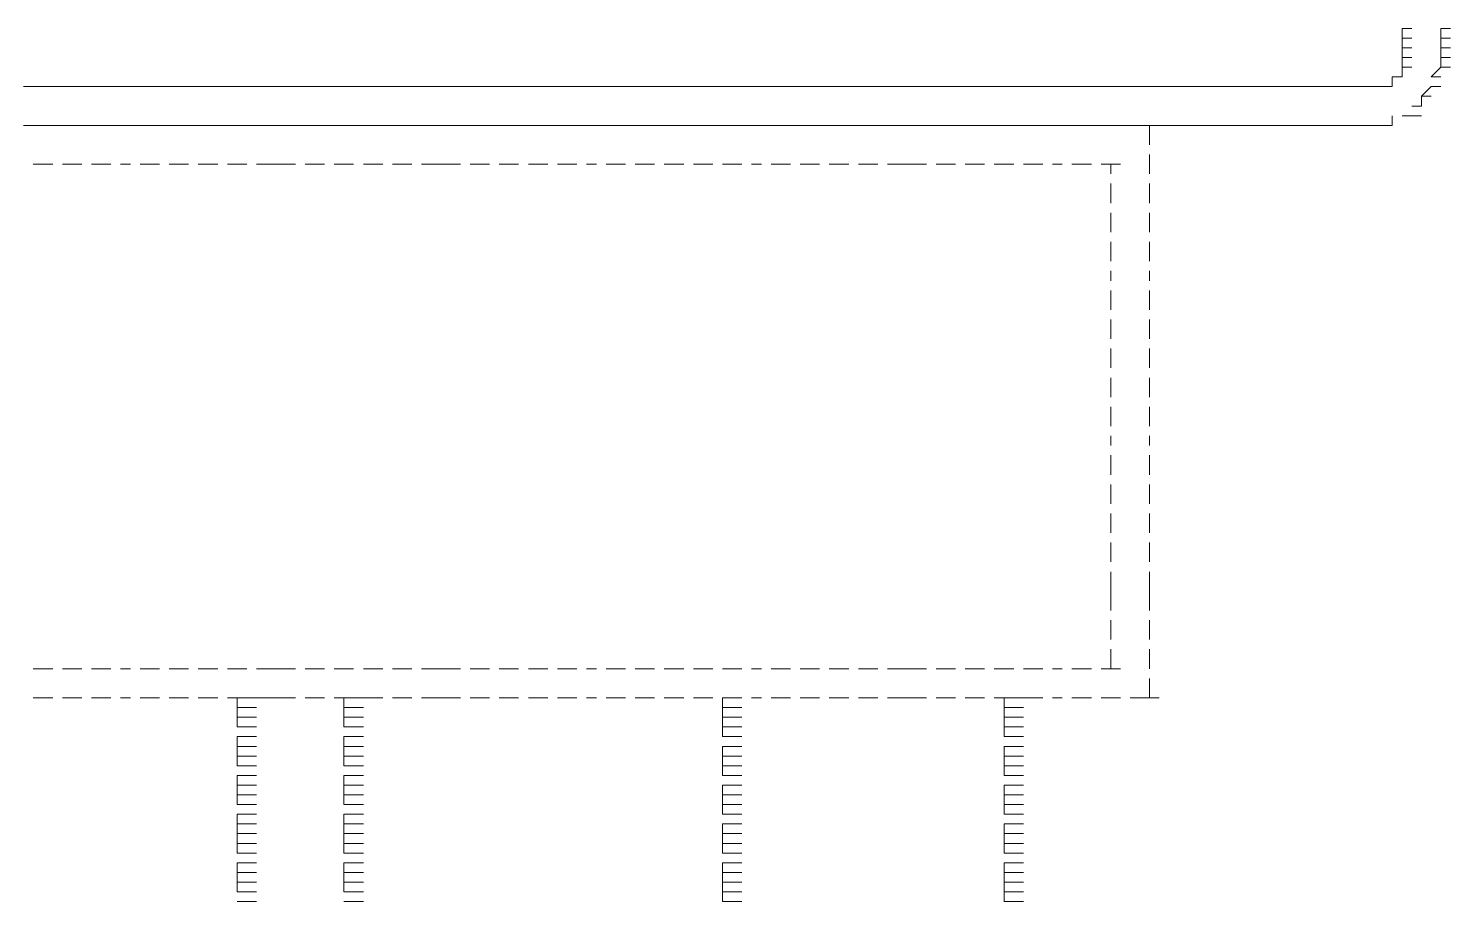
# Model space of a CAD drawing. Header units: inches. Extents: x 0.2 to 10.8, y 0.5 to 8.
# Drawn here: x 3.7192 to 3.9633, y 4.7683 to 4.9183 of the extents above; entities that cross this region are included whole.
import ezdxf

# ---------------------------------------------------------------- set-up
doc = ezdxf.new("R2010")
doc.units = ezdxf.units.IN
doc.header["$MEASUREMENT"] = 0
doc.layers.add('PDF_Geometry', color=7, linetype='Continuous')

msp = doc.modelspace()

# ---------------------------------------------------------------- linework, layer by layer
at = {"layer": 'PDF_Geometry', "lineweight": 13}
for points in [[(3.955, 4.91833), (3.95667, 4.91833)], [(3.955, 4.91833), (3.955, 4.91667)], [(3.96167, 4.91833), (3.96333, 4.91833)], [(3.96167, 4.91833), (3.96167, 4.91667)], [(3.955, 4.91667), (3.95667, 4.91667)], [(3.955, 4.91667), (3.955, 4.915)], [(3.96167, 4.91667), (3.96333, 4.91667)], [(3.96167, 4.91667), (3.96167, 4.915)], [(3.955, 4.915), (3.95667, 4.915)], [(3.955, 4.915), (3.955, 4.91333)], [(3.955, 4.91333), (3.95667, 4.91333)], [(3.955, 4.91333), (3.955, 4.91167)], [(3.955, 4.91333), (3.95667, 4.91333)], [(3.96167, 4.915), (3.96333, 4.915)], [(3.96167, 4.915), (3.96167, 4.91333)], [(3.96167, 4.91333), (3.96333, 4.91333)], [(3.96167, 4.91333), (3.96167, 4.91167)], [(3.96167, 4.91333), (3.96333, 4.91333)], [(3.955, 4.91167), (3.95667, 4.91167)], [(3.955, 4.91167), (3.955, 4.91)], [(3.96167, 4.91167), (3.96, 4.91)], [(3.96167, 4.91167), (3.96333, 4.91167)], [(3.71833, 4.90833), (3.72, 4.90833)], [(3.72167, 4.90833), (3.72, 4.90833)], [(3.72, 4.90833), (3.72167, 4.90833)], [(3.72333, 4.90833), (3.72167, 4.90833)], [(3.72167, 4.90833), (3.72333, 4.90833)], [(3.725, 4.90833), (3.72333, 4.90833)], [(3.72333, 4.90833), (3.725, 4.90833)], [(3.725, 4.90833), (3.72667, 4.90833)], [(3.72833, 4.90833), (3.72667, 4.90833)], [(3.72667, 4.90833), (3.72833, 4.90833)], [(3.73, 4.90833), (3.72833, 4.90833)], [(3.72833, 4.90833), (3.73, 4.90833)], [(3.73167, 4.90833), (3.73, 4.90833)], [(3.73, 4.90833), (3.73167, 4.90833)], [(3.73167, 4.90833), (3.73333, 4.90833)], [(3.735, 4.90833), (3.73333, 4.90833)], [(3.73333, 4.90833), (3.735, 4.90833)], [(3.73667, 4.90833), (3.735, 4.90833)], [(3.735, 4.90833), (3.73667, 4.90833)], [(3.73833, 4.90833), (3.73667, 4.90833)], [(3.73667, 4.90833), (3.73833, 4.90833)], [(3.73833, 4.90833), (3.74, 4.90833)], [(3.74167, 4.90833), (3.74, 4.90833)], [(3.74, 4.90833), (3.74167, 4.90833)], [(3.74333, 4.90833), (3.74167, 4.90833)], [(3.74167, 4.90833), (3.74333, 4.90833)], [(3.745, 4.90833), (3.74333, 4.90833)], [(3.74333, 4.90833), (3.745, 4.90833)], [(3.74667, 4.90833), (3.745, 4.90833)], [(3.745, 4.90833), (3.74667, 4.90833)], [(3.74667, 4.90833), (3.74833, 4.90833)], [(3.74833, 4.90833), (3.75, 4.90833)], [(3.74833, 4.90833), (3.75, 4.90833)], [(3.75167, 4.90833), (3.75, 4.90833)], [(3.75, 4.90833), (3.75167, 4.90833)], [(3.75333, 4.90833), (3.75167, 4.90833)], [(3.75167, 4.90833), (3.75333, 4.90833)], [(3.75333, 4.90833), (3.755, 4.90833)], [(3.755, 4.90833), (3.75667, 4.90833)], [(3.755, 4.90833), (3.75667, 4.90833)], [(3.75833, 4.90833), (3.75667, 4.90833)], [(3.75667, 4.90833), (3.75833, 4.90833)], [(3.76, 4.90833), (3.75833, 4.90833)], [(3.75833, 4.90833), (3.76, 4.90833)], [(3.76, 4.90833), (3.76167, 4.90833)], [(3.76167, 4.90833), (3.76333, 4.90833)], [(3.76167, 4.90833), (3.76333, 4.90833)], [(3.765, 4.90833), (3.76333, 4.90833)], [(3.76333, 4.90833), (3.765, 4.90833)], [(3.76667, 4.90833), (3.765, 4.90833)], [(3.765, 4.90833), (3.76667, 4.90833)], [(3.76667, 4.90833), (3.76833, 4.90833)], [(3.77, 4.90833), (3.76833, 4.90833)], [(3.76833, 4.90833), (3.77, 4.90833)], [(3.77167, 4.90833), (3.77, 4.90833)], [(3.77, 4.90833), (3.77167, 4.90833)], [(3.77333, 4.90833), (3.77167, 4.90833)], [(3.77167, 4.90833), (3.77333, 4.90833)], [(3.775, 4.90833), (3.77333, 4.90833)], [(3.77333, 4.90833), (3.775, 4.90833)], [(3.775, 4.90833), (3.77667, 4.90833)], [(3.77667, 4.90833), (3.77833, 4.90833)], [(3.77667, 4.90833), (3.77833, 4.90833)], [(3.78, 4.90833), (3.77833, 4.90833)], [(3.77833, 4.90833), (3.78, 4.90833)], [(3.78167, 4.90833), (3.78, 4.90833)], [(3.78, 4.90833), (3.78167, 4.90833)], [(3.78167, 4.90833), (3.78333, 4.90833)], [(3.78333, 4.90833), (3.785, 4.90833)], [(3.78333, 4.90833), (3.785, 4.90833)], [(3.78667, 4.90833), (3.785, 4.90833)], [(3.785, 4.90833), (3.78667, 4.90833)], [(3.78833, 4.90833), (3.78667, 4.90833)], [(3.78667, 4.90833), (3.78833, 4.90833)], [(3.78833, 4.90833), (3.79, 4.90833)], [(3.79, 4.90833), (3.79167, 4.90833)], [(3.79, 4.90833), (3.79167, 4.90833)], [(3.79333, 4.90833), (3.79167, 4.90833)], [(3.79167, 4.90833), (3.79333, 4.90833)], [(3.795, 4.90833), (3.79333, 4.90833)], [(3.79333, 4.90833), (3.795, 4.90833)], [(3.795, 4.90833), (3.79667, 4.90833)], [(3.79667, 4.90833), (3.79833, 4.90833)], [(3.79667, 4.90833), (3.79833, 4.90833)], [(3.8, 4.90833), (3.79833, 4.90833)], [(3.79833, 4.90833), (3.8, 4.90833)], [(3.80167, 4.90833), (3.8, 4.90833)], [(3.8, 4.90833), (3.80167, 4.90833)], [(3.80333, 4.90833), (3.80167, 4.90833)], [(3.80167, 4.90833), (3.80333, 4.90833)], [(3.805, 4.90833), (3.80333, 4.90833)], [(3.80333, 4.90833), (3.805, 4.90833)], [(3.805, 4.90833), (3.80667, 4.90833)], [(3.80833, 4.90833), (3.80667, 4.90833)], [(3.80667, 4.90833), (3.80833, 4.90833)], [(3.81, 4.90833), (3.80833, 4.90833)], [(3.80833, 4.90833), (3.81, 4.90833)], [(3.81167, 4.90833), (3.81, 4.90833)], [(3.81, 4.90833), (3.81167, 4.90833)], [(3.81167, 4.90833), (3.81333, 4.90833)], [(3.815, 4.90833), (3.81333, 4.90833)], [(3.81333, 4.90833), (3.815, 4.90833)], [(3.81667, 4.90833), (3.815, 4.90833)], [(3.815, 4.90833), (3.81667, 4.90833)], [(3.81833, 4.90833), (3.81667, 4.90833)], [(3.81667, 4.90833), (3.81833, 4.90833)], [(3.81833, 4.90833), (3.82, 4.90833)], [(3.82167, 4.90833), (3.82, 4.90833)], [(3.82, 4.90833), (3.82167, 4.90833)], [(3.82333, 4.90833), (3.82167, 4.90833)], [(3.82167, 4.90833), (3.82333, 4.90833)], [(3.825, 4.90833), (3.82333, 4.90833)], [(3.82333, 4.90833), (3.825, 4.90833)], [(3.825, 4.90833), (3.82667, 4.90833)], [(3.82667, 4.90833), (3.82833, 4.90833)], [(3.82667, 4.90833), (3.82833, 4.90833)], [(3.83, 4.90833), (3.82833, 4.90833)], [(3.82833, 4.90833), (3.83, 4.90833)], [(3.83167, 4.90833), (3.83, 4.90833)], [(3.83, 4.90833), (3.83167, 4.90833)], [(3.83333, 4.90833), (3.83167, 4.90833)], [(3.83167, 4.90833), (3.83333, 4.90833)], [(3.83333, 4.90833), (3.835, 4.90833)], [(3.83667, 4.90833), (3.835, 4.90833)], [(3.835, 4.90833), (3.83667, 4.90833)], [(3.83833, 4.90833), (3.83667, 4.90833)], [(3.83667, 4.90833), (3.83833, 4.90833)], [(3.84, 4.90833), (3.83833, 4.90833)], [(3.83833, 4.90833), (3.84, 4.90833)], [(3.84, 4.90833), (3.84167, 4.90833)], [(3.84333, 4.90833), (3.84167, 4.90833)], [(3.84167, 4.90833), (3.84333, 4.90833)], [(3.845, 4.90833), (3.84333, 4.90833)], [(3.84333, 4.90833), (3.845, 4.90833)], [(3.84667, 4.90833), (3.845, 4.90833)], [(3.845, 4.90833), (3.84667, 4.90833)], [(3.84667, 4.90833), (3.84833, 4.90833)], [(3.85, 4.90833), (3.84833, 4.90833)], [(3.84833, 4.90833), (3.85, 4.90833)], [(3.85167, 4.90833), (3.85, 4.90833)], [(3.85, 4.90833), (3.85167, 4.90833)], [(3.85333, 4.90833), (3.85167, 4.90833)], [(3.85167, 4.90833), (3.85333, 4.90833)], [(3.855, 4.90833), (3.85333, 4.90833)], [(3.85333, 4.90833), (3.855, 4.90833)], [(3.855, 4.90833), (3.85667, 4.90833)], [(3.85667, 4.90833), (3.85833, 4.90833)], [(3.85667, 4.90833), (3.85833, 4.90833)], [(3.86, 4.90833), (3.85833, 4.90833)], [(3.85833, 4.90833), (3.86, 4.90833)], [(3.86167, 4.90833), (3.86, 4.90833)], [(3.86, 4.90833), (3.86167, 4.90833)], [(3.86167, 4.90833), (3.86333, 4.90833)], [(3.86333, 4.90833), (3.865, 4.90833)], [(3.86333, 4.90833), (3.865, 4.90833)], [(3.86667, 4.90833), (3.865, 4.90833)], [(3.865, 4.90833), (3.86667, 4.90833)], [(3.86833, 4.90833), (3.86667, 4.90833)], [(3.86667, 4.90833), (3.86833, 4.90833)], [(3.86833, 4.90833), (3.87, 4.90833)], [(3.87, 4.90833), (3.87167, 4.90833)], [(3.87, 4.90833), (3.87167, 4.90833)], [(3.87333, 4.90833), (3.87167, 4.90833)], [(3.87167, 4.90833), (3.87333, 4.90833)], [(3.875, 4.90833), (3.87333, 4.90833)], [(3.87333, 4.90833), (3.875, 4.90833)], [(3.875, 4.90833), (3.87667, 4.90833)], [(3.87667, 4.90833), (3.87833, 4.90833)], [(3.87667, 4.90833), (3.87833, 4.90833)], [(3.88, 4.90833), (3.87833, 4.90833)], [(3.87833, 4.90833), (3.88, 4.90833)], [(3.88167, 4.90833), (3.88, 4.90833)], [(3.88, 4.90833), (3.88167, 4.90833)], [(3.88333, 4.90833), (3.88167, 4.90833)], [(3.88167, 4.90833), (3.88333, 4.90833)], [(3.885, 4.90833), (3.88333, 4.90833)], [(3.88333, 4.90833), (3.885, 4.90833)], [(3.885, 4.90833), (3.88667, 4.90833)], [(3.88833, 4.90833), (3.88667, 4.90833)], [(3.88667, 4.90833), (3.88833, 4.90833)], [(3.89, 4.90833), (3.88833, 4.90833)], [(3.88833, 4.90833), (3.89, 4.90833)], [(3.89167, 4.90833), (3.89, 4.90833)], [(3.89, 4.90833), (3.89167, 4.90833)], [(3.89167, 4.90833), (3.89333, 4.90833)], [(3.895, 4.90833), (3.89333, 4.90833)], [(3.89333, 4.90833), (3.895, 4.90833)], [(3.89667, 4.90833), (3.895, 4.90833)], [(3.895, 4.90833), (3.89667, 4.90833)], [(3.89833, 4.90833), (3.89667, 4.90833)], [(3.89667, 4.90833), (3.89833, 4.90833)], [(3.89833, 4.90833), (3.9, 4.90833)], [(3.90167, 4.90833), (3.9, 4.90833)], [(3.9, 4.90833), (3.90167, 4.90833)], [(3.90333, 4.90833), (3.90167, 4.90833)], [(3.90167, 4.90833), (3.90333, 4.90833)], [(3.905, 4.90833), (3.90333, 4.90833)], [(3.90333, 4.90833), (3.905, 4.90833)], [(3.905, 4.90833), (3.90667, 4.90833)], [(3.90833, 4.90833), (3.90667, 4.90833)], [(3.90667, 4.90833), (3.90833, 4.90833)], [(3.91, 4.90833), (3.90833, 4.90833)], [(3.90833, 4.90833), (3.91, 4.90833)], [(3.91167, 4.90833), (3.91, 4.90833)], [(3.91, 4.90833), (3.91167, 4.90833)], [(3.91333, 4.90833), (3.91167, 4.90833)], [(3.91167, 4.90833), (3.91333, 4.90833)], [(3.91333, 4.90833), (3.915, 4.90833)], [(3.91667, 4.90833), (3.915, 4.90833)], [(3.915, 4.90833), (3.91667, 4.90833)], [(3.91833, 4.90833), (3.91667, 4.90833)], [(3.91667, 4.90833), (3.91833, 4.90833)], [(3.92, 4.90833), (3.91833, 4.90833)], [(3.91833, 4.90833), (3.92, 4.90833)], [(3.92, 4.90833), (3.92167, 4.90833)], [(3.92333, 4.90833), (3.92167, 4.90833)], [(3.92167, 4.90833), (3.92333, 4.90833)], [(3.925, 4.90833), (3.92333, 4.90833)], [(3.92333, 4.90833), (3.925, 4.90833)], [(3.92667, 4.90833), (3.925, 4.90833)], [(3.925, 4.90833), (3.92667, 4.90833)], [(3.92667, 4.90833), (3.92833, 4.90833)], [(3.93, 4.90833), (3.92833, 4.90833)], [(3.92833, 4.90833), (3.93, 4.90833)], [(3.93167, 4.90833), (3.93, 4.90833)], [(3.93, 4.90833), (3.93167, 4.90833)], [(3.93333, 4.90833), (3.93167, 4.90833)], [(3.93167, 4.90833), (3.93333, 4.90833)], [(3.93333, 4.90833), (3.935, 4.90833)], [(3.93667, 4.90833), (3.935, 4.90833)], [(3.935, 4.90833), (3.93667, 4.90833)], [(3.93833, 4.90833), (3.93667, 4.90833)], [(3.93667, 4.90833), (3.93833, 4.90833)], [(3.94, 4.90833), (3.93833, 4.90833)], [(3.93833, 4.90833), (3.94, 4.90833)], [(3.94167, 4.90833), (3.94, 4.90833)], [(3.94, 4.90833), (3.94167, 4.90833)], [(3.94167, 4.90833), (3.94333, 4.90833)], [(3.945, 4.90833), (3.94333, 4.90833)], [(3.94333, 4.90833), (3.945, 4.90833)], [(3.94667, 4.90833), (3.945, 4.90833)], [(3.945, 4.90833), (3.94667, 4.90833)], [(3.94833, 4.90833), (3.94667, 4.90833)], [(3.94667, 4.90833), (3.94833, 4.90833)], [(3.95, 4.90833), (3.94833, 4.90833)], [(3.94833, 4.90833), (3.95, 4.90833)], [(3.94833, 4.90833), (3.95, 4.90833)], [(3.95167, 4.90833), (3.95, 4.90833)], [(3.95, 4.90833), (3.95167, 4.90833)], [(3.95333, 4.90833), (3.95167, 4.90833)], [(3.95167, 4.90833), (3.95333, 4.90833)], [(3.95333, 4.91), (3.955, 4.91)], [(3.95333, 4.91), (3.95333, 4.90833)], [(3.96, 4.90833), (3.95833, 4.90667)], [(3.96, 4.91), (3.96167, 4.91)], [(3.96, 4.90833), (3.96167, 4.90833)], [(3.96, 4.90833), (3.96167, 4.90833)], [(3.95833, 4.90667), (3.96, 4.90667)], [(3.95833, 4.90667), (3.95833, 4.905)], [(3.95333, 4.90333), (3.95333, 4.90167)], [(3.955, 4.90333), (3.95667, 4.90333)], [(3.955, 4.90333), (3.95667, 4.90333)], [(3.95833, 4.905), (3.95667, 4.905)], [(3.95667, 4.905), (3.95833, 4.905)], [(3.95667, 4.90333), (3.95833, 4.90333)], [(3.71833, 4.90167), (3.72, 4.90167)], [(3.72, 4.90167), (3.72333, 4.90167)], [(3.72167, 4.90167), (3.72, 4.90167)], [(3.72, 4.90167), (3.72167, 4.90167)], [(3.72333, 4.90167), (3.72167, 4.90167)], [(3.72167, 4.90167), (3.72333, 4.90167)], [(3.725, 4.90167), (3.72333, 4.90167)], [(3.72333, 4.90167), (3.725, 4.90167)], [(3.725, 4.90167), (3.72833, 4.90167)], [(3.725, 4.90167), (3.72667, 4.90167)], [(3.72833, 4.90167), (3.72667, 4.90167)], [(3.72667, 4.90167), (3.72833, 4.90167)], [(3.73, 4.90167), (3.72833, 4.90167)], [(3.72833, 4.90167), (3.73, 4.90167)], [(3.73, 4.90167), (3.73333, 4.90167)], [(3.73167, 4.90167), (3.73, 4.90167)], [(3.73, 4.90167), (3.73167, 4.90167)], [(3.73167, 4.90167), (3.73333, 4.90167)], [(3.735, 4.90167), (3.73333, 4.90167)], [(3.73333, 4.90167), (3.735, 4.90167)], [(3.735, 4.90167), (3.73667, 4.90167)], [(3.73667, 4.90167), (3.735, 4.90167)], [(3.735, 4.90167), (3.73667, 4.90167)], [(3.73833, 4.90167), (3.73667, 4.90167)], [(3.73667, 4.90167), (3.73833, 4.90167)], [(3.73833, 4.90167), (3.74167, 4.90167)], [(3.73833, 4.90167), (3.74, 4.90167)], [(3.74167, 4.90167), (3.74, 4.90167)], [(3.74, 4.90167), (3.74167, 4.90167)], [(3.74333, 4.90167), (3.74167, 4.90167)], [(3.74167, 4.90167), (3.74333, 4.90167)], [(3.74333, 4.90167), (3.74667, 4.90167)], [(3.745, 4.90167), (3.74333, 4.90167)], [(3.74333, 4.90167), (3.745, 4.90167)], [(3.74667, 4.90167), (3.745, 4.90167)], [(3.745, 4.90167), (3.74667, 4.90167)], [(3.74667, 4.90167), (3.74833, 4.90167)], [(3.74833, 4.90167), (3.75167, 4.90167)], [(3.74833, 4.90167), (3.75, 4.90167)], [(3.74833, 4.90167), (3.75, 4.90167)], [(3.75167, 4.90167), (3.75, 4.90167)], [(3.75, 4.90167), (3.75167, 4.90167)], [(3.75333, 4.90167), (3.75167, 4.90167)], [(3.75167, 4.90167), (3.75333, 4.90167)], [(3.75333, 4.90167), (3.75667, 4.90167)], [(3.75333, 4.90167), (3.755, 4.90167)], [(3.755, 4.90167), (3.75667, 4.90167)], [(3.755, 4.90167), (3.75667, 4.90167)], [(3.75833, 4.90167), (3.75667, 4.90167)], [(3.75667, 4.90167), (3.75833, 4.90167)], [(3.75833, 4.90167), (3.76167, 4.90167)], [(3.76, 4.90167), (3.75833, 4.90167)], [(3.75833, 4.90167), (3.76, 4.90167)], [(3.76, 4.90167), (3.76167, 4.90167)], [(3.76167, 4.90167), (3.765, 4.90167)], [(3.76167, 4.90167), (3.76333, 4.90167)], [(3.76167, 4.90167), (3.76333, 4.90167)], [(3.765, 4.90167), (3.76333, 4.90167)], [(3.76333, 4.90167), (3.765, 4.90167)], [(3.76667, 4.90167), (3.765, 4.90167)], [(3.765, 4.90167), (3.76667, 4.90167)], [(3.76667, 4.90167), (3.77, 4.90167)], [(3.76667, 4.90167), (3.76833, 4.90167)], [(3.77, 4.90167), (3.76833, 4.90167)], [(3.76833, 4.90167), (3.77, 4.90167)], [(3.77167, 4.90167), (3.77, 4.90167)], [(3.77, 4.90167), (3.77167, 4.90167)], [(3.77167, 4.90167), (3.775, 4.90167)], [(3.77333, 4.90167), (3.77167, 4.90167)], [(3.77167, 4.90167), (3.77333, 4.90167)], [(3.775, 4.90167), (3.77333, 4.90167)], [(3.77333, 4.90167), (3.775, 4.90167)], [(3.775, 4.90167), (3.77667, 4.90167)], [(3.77667, 4.90167), (3.78, 4.90167)], [(3.77667, 4.90167), (3.77833, 4.90167)], [(3.77667, 4.90167), (3.77833, 4.90167)], [(3.78, 4.90167), (3.77833, 4.90167)], [(3.77833, 4.90167), (3.78, 4.90167)], [(3.78167, 4.90167), (3.78, 4.90167)], [(3.78, 4.90167), (3.78167, 4.90167)], [(3.78167, 4.90167), (3.785, 4.90167)], [(3.78167, 4.90167), (3.78333, 4.90167)], [(3.78333, 4.90167), (3.785, 4.90167)], [(3.78333, 4.90167), (3.785, 4.90167)], [(3.78667, 4.90167), (3.785, 4.90167)], [(3.785, 4.90167), (3.78667, 4.90167)], [(3.78667, 4.90167), (3.79, 4.90167)], [(3.78833, 4.90167), (3.78667, 4.90167)], [(3.78667, 4.90167), (3.78833, 4.90167)], [(3.78833, 4.90167), (3.79, 4.90167)], [(3.79, 4.90167), (3.79333, 4.90167)], [(3.79, 4.90167), (3.79167, 4.90167)], [(3.79, 4.90167), (3.79167, 4.90167)], [(3.79333, 4.90167), (3.79167, 4.90167)], [(3.79167, 4.90167), (3.79333, 4.90167)], [(3.795, 4.90167), (3.79333, 4.90167)], [(3.79333, 4.90167), (3.795, 4.90167)], [(3.795, 4.90167), (3.79833, 4.90167)], [(3.795, 4.90167), (3.79667, 4.90167)], [(3.79667, 4.90167), (3.79833, 4.90167)], [(3.79667, 4.90167), (3.79833, 4.90167)], [(3.8, 4.90167), (3.79833, 4.90167)], [(3.79833, 4.90167), (3.8, 4.90167)], [(3.8, 4.90167), (3.80333, 4.90167)], [(3.80167, 4.90167), (3.8, 4.90167)], [(3.8, 4.90167), (3.80167, 4.90167)], [(3.80333, 4.90167), (3.80167, 4.90167)], [(3.80167, 4.90167), (3.80333, 4.90167)], [(3.805, 4.90167), (3.80333, 4.90167)], [(3.80333, 4.90167), (3.805, 4.90167)], [(3.805, 4.90167), (3.80833, 4.90167)], [(3.805, 4.90167), (3.80667, 4.90167)], [(3.80833, 4.90167), (3.80667, 4.90167)], [(3.80667, 4.90167), (3.80833, 4.90167)], [(3.81, 4.90167), (3.80833, 4.90167)], [(3.80833, 4.90167), (3.81, 4.90167)], [(3.81, 4.90167), (3.81333, 4.90167)], [(3.81167, 4.90167), (3.81, 4.90167)], [(3.81, 4.90167), (3.81167, 4.90167)], [(3.81167, 4.90167), (3.81333, 4.90167)], [(3.815, 4.90167), (3.81333, 4.90167)], [(3.81333, 4.90167), (3.815, 4.90167)], [(3.815, 4.90167), (3.81667, 4.90167)], [(3.81667, 4.90167), (3.815, 4.90167)], [(3.815, 4.90167), (3.81667, 4.90167)], [(3.81833, 4.90167), (3.81667, 4.90167)], [(3.81667, 4.90167), (3.81833, 4.90167)], [(3.81833, 4.90167), (3.82167, 4.90167)], [(3.81833, 4.90167), (3.82, 4.90167)], [(3.82167, 4.90167), (3.82, 4.90167)], [(3.82, 4.90167), (3.82167, 4.90167)], [(3.82333, 4.90167), (3.82167, 4.90167)], [(3.82167, 4.90167), (3.82333, 4.90167)], [(3.82333, 4.90167), (3.82667, 4.90167)], [(3.825, 4.90167), (3.82333, 4.90167)], [(3.82333, 4.90167), (3.825, 4.90167)], [(3.825, 4.90167), (3.82667, 4.90167)], [(3.82667, 4.90167), (3.82833, 4.90167)], [(3.82667, 4.90167), (3.82833, 4.90167)], [(3.82833, 4.90167), (3.83167, 4.90167)], [(3.83, 4.90167), (3.82833, 4.90167)], [(3.82833, 4.90167), (3.83, 4.90167)], [(3.83167, 4.90167), (3.83, 4.90167)], [(3.83, 4.90167), (3.83167, 4.90167)], [(3.83333, 4.90167), (3.83167, 4.90167)], [(3.83167, 4.90167), (3.83333, 4.90167)], [(3.83333, 4.90167), (3.83667, 4.90167)], [(3.83333, 4.90167), (3.835, 4.90167)], [(3.83667, 4.90167), (3.835, 4.90167)], [(3.835, 4.90167), (3.83667, 4.90167)], [(3.83833, 4.90167), (3.83667, 4.90167)], [(3.83667, 4.90167), (3.83833, 4.90167)], [(3.83833, 4.90167), (3.84167, 4.90167)], [(3.84, 4.90167), (3.83833, 4.90167)], [(3.83833, 4.90167), (3.84, 4.90167)], [(3.84, 4.90167), (3.84167, 4.90167)], [(3.84333, 4.90167), (3.84167, 4.90167)], [(3.84167, 4.90167), (3.84333, 4.90167)], [(3.84333, 4.90167), (3.845, 4.90167)], [(3.845, 4.90167), (3.84333, 4.90167)], [(3.84333, 4.90167), (3.845, 4.90167)], [(3.84667, 4.90167), (3.845, 4.90167)], [(3.845, 4.90167), (3.84667, 4.90167)], [(3.84667, 4.90167), (3.85, 4.90167)], [(3.84667, 4.90167), (3.84833, 4.90167)], [(3.85, 4.90167), (3.84833, 4.90167)], [(3.84833, 4.90167), (3.85, 4.90167)], [(3.85167, 4.90167), (3.85, 4.90167)], [(3.85, 4.90167), (3.85167, 4.90167)], [(3.85167, 4.90167), (3.855, 4.90167)], [(3.85333, 4.90167), (3.85167, 4.90167)], [(3.85167, 4.90167), (3.85333, 4.90167)], [(3.855, 4.90167), (3.85333, 4.90167)], [(3.85333, 4.90167), (3.855, 4.90167)], [(3.855, 4.90167), (3.85667, 4.90167)], [(3.85667, 4.90167), (3.86, 4.90167)], [(3.85667, 4.90167), (3.85833, 4.90167)], [(3.85667, 4.90167), (3.85833, 4.90167)], [(3.86, 4.90167), (3.85833, 4.90167)], [(3.85833, 4.90167), (3.86, 4.90167)], [(3.86167, 4.90167), (3.86, 4.90167)], [(3.86, 4.90167), (3.86167, 4.90167)], [(3.86167, 4.90167), (3.865, 4.90167)], [(3.86167, 4.90167), (3.86333, 4.90167)], [(3.86333, 4.90167), (3.865, 4.90167)], [(3.86333, 4.90167), (3.865, 4.90167)], [(3.86667, 4.90167), (3.865, 4.90167)], [(3.865, 4.90167), (3.86667, 4.90167)], [(3.86667, 4.90167), (3.87, 4.90167)], [(3.86833, 4.90167), (3.86667, 4.90167)], [(3.86667, 4.90167), (3.86833, 4.90167)], [(3.86833, 4.90167), (3.87, 4.90167)], [(3.87, 4.90167), (3.87333, 4.90167)], [(3.87, 4.90167), (3.87167, 4.90167)], [(3.87, 4.90167), (3.87167, 4.90167)], [(3.87333, 4.90167), (3.87167, 4.90167)], [(3.87167, 4.90167), (3.87333, 4.90167)], [(3.875, 4.90167), (3.87333, 4.90167)], [(3.87333, 4.90167), (3.875, 4.90167)], [(3.875, 4.90167), (3.87833, 4.90167)], [(3.875, 4.90167), (3.87667, 4.90167)], [(3.87667, 4.90167), (3.87833, 4.90167)], [(3.87667, 4.90167), (3.87833, 4.90167)], [(3.88, 4.90167), (3.87833, 4.90167)], [(3.87833, 4.90167), (3.88, 4.90167)], [(3.88, 4.90167), (3.88333, 4.90167)], [(3.88167, 4.90167), (3.88, 4.90167)], [(3.88, 4.90167), (3.88167, 4.90167)], [(3.88333, 4.90167), (3.88167, 4.90167)], [(3.88167, 4.90167), (3.88333, 4.90167)], [(3.885, 4.90167), (3.88333, 4.90167)], [(3.88333, 4.90167), (3.885, 4.90167)], [(3.885, 4.90167), (3.88833, 4.90167)], [(3.885, 4.90167), (3.88667, 4.90167)], [(3.88833, 4.90167), (3.88667, 4.90167)], [(3.88667, 4.90167), (3.88833, 4.90167)], [(3.89, 4.90167), (3.88833, 4.90167)], [(3.88833, 4.90167), (3.89, 4.90167)], [(3.89, 4.90167), (3.89333, 4.90167)], [(3.89167, 4.90167), (3.89, 4.90167)], [(3.89, 4.90167), (3.89167, 4.90167)], [(3.89167, 4.90167), (3.89333, 4.90167)], [(3.895, 4.90167), (3.89333, 4.90167)], [(3.89333, 4.90167), (3.895, 4.90167)], [(3.895, 4.90167), (3.89667, 4.90167)], [(3.89667, 4.90167), (3.895, 4.90167)], [(3.895, 4.90167), (3.89667, 4.90167)], [(3.89833, 4.90167), (3.89667, 4.90167)], [(3.89667, 4.90167), (3.89833, 4.90167)], [(3.89833, 4.90167), (3.90167, 4.90167)], [(3.89833, 4.90167), (3.9, 4.90167)], [(3.90167, 4.90167), (3.9, 4.90167)], [(3.9, 4.90167), (3.90167, 4.90167)], [(3.90333, 4.90167), (3.90167, 4.90167)], [(3.90167, 4.90167), (3.90333, 4.90167)], [(3.90333, 4.90167), (3.90667, 4.90167)], [(3.905, 4.90167), (3.90333, 4.90167)], [(3.90333, 4.90167), (3.905, 4.90167)], [(3.905, 4.90167), (3.90667, 4.90167)], [(3.90833, 4.90167), (3.90667, 4.90167)], [(3.90667, 4.90167), (3.90833, 4.90167)], [(3.90833, 4.90167), (3.91167, 4.90167)], [(3.91, 4.90167), (3.90833, 4.90167)], [(3.90833, 4.90167), (3.91, 4.90167)], [(3.91167, 4.90167), (3.91, 4.90167)], [(3.91, 4.90167), (3.91167, 4.90167)], [(3.91167, 4.90167), (3.91167, 4.89833)], [(3.91167, 4.90167), (3.91333, 4.90167)], [(3.91333, 4.90167), (3.91167, 4.90167)], [(3.91167, 4.90167), (3.91333, 4.90167)], [(3.91333, 4.90167), (3.915, 4.90167)], [(3.91667, 4.90167), (3.915, 4.90167)], [(3.915, 4.90167), (3.91667, 4.90167)], [(3.91833, 4.90167), (3.91667, 4.90167)], [(3.91667, 4.90167), (3.91833, 4.90167)], [(3.92, 4.90167), (3.91833, 4.90167)], [(3.91833, 4.90167), (3.92, 4.90167)], [(3.92, 4.90167), (3.92167, 4.90167)], [(3.92333, 4.90167), (3.92167, 4.90167)], [(3.92167, 4.90167), (3.92333, 4.90167)], [(3.925, 4.90167), (3.92333, 4.90167)], [(3.92333, 4.90167), (3.925, 4.90167)], [(3.92667, 4.90167), (3.925, 4.90167)], [(3.925, 4.90167), (3.92667, 4.90167)], [(3.92667, 4.90167), (3.92833, 4.90167)], [(3.93, 4.90167), (3.92833, 4.90167)], [(3.92833, 4.90167), (3.93, 4.90167)], [(3.93167, 4.90167), (3.93, 4.90167)], [(3.93, 4.90167), (3.93167, 4.90167)], [(3.93333, 4.90167), (3.93167, 4.90167)], [(3.93167, 4.90167), (3.93333, 4.90167)], [(3.93333, 4.90167), (3.935, 4.90167)], [(3.93667, 4.90167), (3.935, 4.90167)], [(3.935, 4.90167), (3.93667, 4.90167)], [(3.93833, 4.90167), (3.93667, 4.90167)], [(3.93667, 4.90167), (3.93833, 4.90167)], [(3.94, 4.90167), (3.93833, 4.90167)], [(3.93833, 4.90167), (3.94, 4.90167)], [(3.94167, 4.90167), (3.94, 4.90167)], [(3.94, 4.90167), (3.94167, 4.90167)], [(3.94167, 4.90167), (3.94333, 4.90167)], [(3.945, 4.90167), (3.94333, 4.90167)], [(3.94333, 4.90167), (3.945, 4.90167)], [(3.94667, 4.90167), (3.945, 4.90167)], [(3.945, 4.90167), (3.94667, 4.90167)], [(3.94833, 4.90167), (3.94667, 4.90167)], [(3.94667, 4.90167), (3.94833, 4.90167)], [(3.95, 4.90167), (3.94833, 4.90167)], [(3.94833, 4.90167), (3.95, 4.90167)], [(3.94833, 4.90167), (3.95, 4.90167)], [(3.95167, 4.90167), (3.95, 4.90167)], [(3.95, 4.90167), (3.95167, 4.90167)], [(3.95333, 4.90167), (3.95167, 4.90167)], [(3.95167, 4.90167), (3.95333, 4.90167)], [(3.91167, 4.89667), (3.91167, 4.89333)], [(3.72, 4.895), (3.72333, 4.895)], [(3.725, 4.895), (3.72833, 4.895)], [(3.73, 4.895), (3.73333, 4.895)], [(3.735, 4.895), (3.73667, 4.895)], [(3.73833, 4.895), (3.74167, 4.895)], [(3.74333, 4.895), (3.74667, 4.895)], [(3.74833, 4.895), (3.75167, 4.895)], [(3.75333, 4.895), (3.75667, 4.895)], [(3.75833, 4.895), (3.76167, 4.895)], [(3.76167, 4.895), (3.765, 4.895)], [(3.76667, 4.895), (3.77, 4.895)], [(3.77167, 4.895), (3.775, 4.895)], [(3.77667, 4.895), (3.78, 4.895)], [(3.78167, 4.895), (3.785, 4.895)], [(3.78667, 4.895), (3.79, 4.895)], [(3.79, 4.895), (3.79333, 4.895)], [(3.795, 4.895), (3.79833, 4.895)], [(3.8, 4.895), (3.80333, 4.895)], [(3.805, 4.895), (3.80833, 4.895)], [(3.81, 4.895), (3.81333, 4.895)], [(3.815, 4.895), (3.81667, 4.895)], [(3.81833, 4.895), (3.82167, 4.895)], [(3.82333, 4.895), (3.82667, 4.895)], [(3.82833, 4.895), (3.83167, 4.895)], [(3.83333, 4.895), (3.83667, 4.895)], [(3.83833, 4.895), (3.84167, 4.895)], [(3.84333, 4.895), (3.845, 4.895)], [(3.84667, 4.895), (3.85, 4.895)], [(3.85167, 4.895), (3.855, 4.895)], [(3.85667, 4.895), (3.86, 4.895)], [(3.86167, 4.895), (3.865, 4.895)], [(3.86667, 4.895), (3.87, 4.895)], [(3.87, 4.895), (3.87333, 4.895)], [(3.875, 4.895), (3.87833, 4.895)], [(3.88, 4.895), (3.88333, 4.895)], [(3.885, 4.895), (3.88833, 4.895)], [(3.89, 4.895), (3.89333, 4.895)], [(3.895, 4.895), (3.89667, 4.895)], [(3.89833, 4.895), (3.90167, 4.895)], [(3.90333, 4.895), (3.905, 4.895)], [(3.905, 4.895), (3.905, 4.89333)], [(3.905, 4.895), (3.90667, 4.895)], [(3.905, 4.89167), (3.905, 4.88833)], [(3.91167, 4.89167), (3.91167, 4.88833)], [(3.905, 4.88667), (3.905, 4.88333)], [(3.91167, 4.88667), (3.91167, 4.88333)], [(3.905, 4.88167), (3.905, 4.87833)], [(3.91167, 4.88167), (3.91167, 4.87833)], [(3.905, 4.87667), (3.905, 4.875)], [(3.91167, 4.87667), (3.91167, 4.875)], [(3.905, 4.87333), (3.905, 4.87)], [(3.91167, 4.87333), (3.91167, 4.87)], [(3.905, 4.86833), (3.905, 4.865)], [(3.91167, 4.86833), (3.91167, 4.865)], [(3.905, 4.86333), (3.905, 4.86)], [(3.91167, 4.86333), (3.91167, 4.86)], [(3.905, 4.85833), (3.905, 4.855)], [(3.91167, 4.85833), (3.91167, 4.855)], [(3.905, 4.85333), (3.905, 4.85)], [(3.91167, 4.85333), (3.91167, 4.85)], [(3.905, 4.84833), (3.905, 4.84667)], [(3.91167, 4.84833), (3.91167, 4.84667)], [(3.905, 4.845), (3.905, 4.84167)], [(3.91167, 4.845), (3.91167, 4.84167)], [(3.905, 4.84), (3.905, 4.83667)], [(3.91167, 4.84), (3.91167, 4.83667)], [(3.905, 4.835), (3.905, 4.83167)], [(3.91167, 4.835), (3.91167, 4.83167)], [(3.905, 4.83), (3.905, 4.82667)], [(3.91167, 4.83), (3.91167, 4.82667)], [(3.905, 4.825), (3.905, 4.82167)], [(3.91167, 4.825), (3.91167, 4.82167)], [(3.905, 4.82167), (3.905, 4.81833)], [(3.91167, 4.82167), (3.91167, 4.81833)], [(3.905, 4.81667), (3.905, 4.81333)], [(3.91167, 4.81667), (3.91167, 4.81333)], [(3.905, 4.81167), (3.905, 4.80833)], [(3.91167, 4.81167), (3.91167, 4.80833)], [(3.72333, 4.80833), (3.72, 4.80833)], [(3.72833, 4.80833), (3.725, 4.80833)], [(3.73333, 4.80833), (3.73, 4.80833)], [(3.73667, 4.80833), (3.735, 4.80833)], [(3.74167, 4.80833), (3.73833, 4.80833)], [(3.74667, 4.80833), (3.74333, 4.80833)], [(3.75167, 4.80833), (3.74833, 4.80833)], [(3.75667, 4.80833), (3.75333, 4.80833)], [(3.76167, 4.80833), (3.75833, 4.80833)], [(3.765, 4.80833), (3.76167, 4.80833)], [(3.77, 4.80833), (3.76667, 4.80833)], [(3.775, 4.80833), (3.77167, 4.80833)], [(3.78, 4.80833), (3.77667, 4.80833)], [(3.785, 4.80833), (3.78167, 4.80833)], [(3.79, 4.80833), (3.78667, 4.80833)], [(3.79333, 4.80833), (3.79, 4.80833)], [(3.79833, 4.80833), (3.795, 4.80833)], [(3.80333, 4.80833), (3.8, 4.80833)], [(3.80833, 4.80833), (3.805, 4.80833)], [(3.81333, 4.80833), (3.81, 4.80833)], [(3.81667, 4.80833), (3.815, 4.80833)], [(3.82167, 4.80833), (3.81833, 4.80833)], [(3.82667, 4.80833), (3.82333, 4.80833)], [(3.83167, 4.80833), (3.82833, 4.80833)], [(3.83667, 4.80833), (3.83333, 4.80833)], [(3.84167, 4.80833), (3.83833, 4.80833)], [(3.845, 4.80833), (3.84333, 4.80833)], [(3.85, 4.80833), (3.84667, 4.80833)], [(3.855, 4.80833), (3.85167, 4.80833)], [(3.86, 4.80833), (3.85667, 4.80833)], [(3.865, 4.80833), (3.86167, 4.80833)], [(3.87, 4.80833), (3.86667, 4.80833)], [(3.87333, 4.80833), (3.87, 4.80833)], [(3.87833, 4.80833), (3.875, 4.80833)], [(3.88333, 4.80833), (3.88, 4.80833)], [(3.88833, 4.80833), (3.885, 4.80833)], [(3.89333, 4.80833), (3.89, 4.80833)], [(3.89667, 4.80833), (3.895, 4.80833)], [(3.90167, 4.80833), (3.89833, 4.80833)], [(3.905, 4.80833), (3.90333, 4.80833)], [(3.905, 4.80833), (3.90667, 4.80833)], [(3.91167, 4.80667), (3.91167, 4.80333)], [(3.72333, 4.80333), (3.72, 4.80333)], [(3.72833, 4.80333), (3.725, 4.80333)], [(3.73333, 4.80333), (3.73, 4.80333)], [(3.73667, 4.80333), (3.735, 4.80333)], [(3.74167, 4.80333), (3.73833, 4.80333)], [(3.74667, 4.80333), (3.74333, 4.80333)], [(3.75167, 4.80333), (3.74833, 4.80333)], [(3.75667, 4.80333), (3.75333, 4.80333)], [(3.76167, 4.80333), (3.75833, 4.80333)], [(3.765, 4.80333), (3.76167, 4.80333)], [(3.77, 4.80333), (3.76667, 4.80333)], [(3.775, 4.80333), (3.77167, 4.80333)], [(3.78, 4.80333), (3.77667, 4.80333)], [(3.785, 4.80333), (3.78167, 4.80333)], [(3.79, 4.80333), (3.78667, 4.80333)], [(3.79333, 4.80333), (3.79, 4.80333)], [(3.79833, 4.80333), (3.795, 4.80333)], [(3.80333, 4.80333), (3.8, 4.80333)], [(3.80833, 4.80333), (3.805, 4.80333)], [(3.81333, 4.80333), (3.81, 4.80333)], [(3.81667, 4.80333), (3.815, 4.80333)], [(3.82167, 4.80333), (3.81833, 4.80333)], [(3.82667, 4.80333), (3.82333, 4.80333)], [(3.83167, 4.80333), (3.82833, 4.80333)], [(3.83667, 4.80333), (3.83333, 4.80333)], [(3.84167, 4.80333), (3.83833, 4.80333)], [(3.845, 4.80333), (3.84333, 4.80333)], [(3.85, 4.80333), (3.84667, 4.80333)], [(3.855, 4.80333), (3.85167, 4.80333)], [(3.86, 4.80333), (3.85667, 4.80333)], [(3.865, 4.80333), (3.86167, 4.80333)], [(3.87, 4.80333), (3.86667, 4.80333)], [(3.87333, 4.80333), (3.87, 4.80333)], [(3.87833, 4.80333), (3.875, 4.80333)], [(3.88333, 4.80333), (3.88, 4.80333)], [(3.88833, 4.80333), (3.885, 4.80333)], [(3.89333, 4.80333), (3.89, 4.80333)], [(3.89667, 4.80333), (3.895, 4.80333)], [(3.90167, 4.80333), (3.89833, 4.80333)], [(3.90667, 4.80333), (3.90333, 4.80333)], [(3.91167, 4.80333), (3.90833, 4.80333)], [(3.91167, 4.80333), (3.91333, 4.80333)]]:
    msp.add_lwpolyline(points, dxfattribs=at)
at = {"layer": 'PDF_Geometry', "lineweight": 9}
for points in [[(3.755, 4.80333), (3.755, 4.80167)], [(3.755, 4.80333), (3.75667, 4.80333)], [(3.75667, 4.80333), (3.75833, 4.80333)], [(3.77333, 4.80333), (3.77333, 4.80167)], [(3.77333, 4.80333), (3.775, 4.80333)], [(3.775, 4.80333), (3.77667, 4.80333)], [(3.83833, 4.80333), (3.83833, 4.80167)], [(3.83833, 4.80333), (3.84, 4.80333)], [(3.84, 4.80333), (3.84167, 4.80333)], [(3.88667, 4.80333), (3.88667, 4.80167)], [(3.88667, 4.80333), (3.88833, 4.80333)], [(3.88833, 4.80333), (3.89, 4.80333)], [(3.755, 4.80167), (3.75667, 4.80167)], [(3.755, 4.80167), (3.755, 4.8)], [(3.755, 4.80167), (3.75667, 4.80167)], [(3.75667, 4.80167), (3.75833, 4.80167)], [(3.75667, 4.80167), (3.75833, 4.80167)], [(3.77333, 4.80167), (3.775, 4.80167)], [(3.77333, 4.80167), (3.77333, 4.8)], [(3.77333, 4.80167), (3.775, 4.80167)], [(3.775, 4.80167), (3.77667, 4.80167)], [(3.775, 4.80167), (3.77667, 4.80167)], [(3.83833, 4.80167), (3.84, 4.80167)], [(3.83833, 4.80167), (3.83833, 4.8)], [(3.83833, 4.80167), (3.84, 4.80167)], [(3.84, 4.80167), (3.84167, 4.80167)], [(3.84, 4.80167), (3.84167, 4.80167)], [(3.88667, 4.80167), (3.88833, 4.80167)], [(3.88667, 4.80167), (3.88667, 4.8)], [(3.88667, 4.80167), (3.88833, 4.80167)], [(3.88833, 4.80167), (3.89, 4.80167)], [(3.88833, 4.80167), (3.89, 4.80167)], [(3.755, 4.8), (3.75667, 4.8)], [(3.755, 4.8), (3.755, 4.79833)], [(3.755, 4.8), (3.75667, 4.8)], [(3.755, 4.79833), (3.75667, 4.79833)], [(3.755, 4.79833), (3.75667, 4.79833)], [(3.75667, 4.8), (3.75833, 4.8)], [(3.75667, 4.8), (3.75833, 4.8)], [(3.75667, 4.79833), (3.75833, 4.79833)], [(3.75667, 4.79833), (3.75833, 4.79833)], [(3.77333, 4.8), (3.775, 4.8)], [(3.77333, 4.8), (3.77333, 4.79833)], [(3.77333, 4.8), (3.775, 4.8)], [(3.77333, 4.79833), (3.775, 4.79833)], [(3.77333, 4.79833), (3.775, 4.79833)], [(3.775, 4.8), (3.77667, 4.8)], [(3.775, 4.8), (3.77667, 4.8)], [(3.775, 4.79833), (3.77667, 4.79833)], [(3.775, 4.79833), (3.77667, 4.79833)], [(3.83833, 4.8), (3.84, 4.8)], [(3.83833, 4.8), (3.83833, 4.79833)], [(3.83833, 4.8), (3.84, 4.8)], [(3.83833, 4.79833), (3.84, 4.79833)], [(3.83833, 4.79833), (3.83833, 4.79667)], [(3.83833, 4.79833), (3.84, 4.79833)], [(3.84, 4.8), (3.84167, 4.8)], [(3.84, 4.8), (3.84167, 4.8)], [(3.84, 4.79833), (3.84167, 4.79833)], [(3.84, 4.79833), (3.84167, 4.79833)], [(3.88667, 4.8), (3.88833, 4.8)], [(3.88667, 4.8), (3.88667, 4.79833)], [(3.88667, 4.8), (3.88833, 4.8)], [(3.88667, 4.79833), (3.88833, 4.79833)], [(3.88667, 4.79833), (3.88667, 4.79667)], [(3.88667, 4.79833), (3.88833, 4.79833)], [(3.88833, 4.8), (3.89, 4.8)], [(3.88833, 4.8), (3.89, 4.8)], [(3.88833, 4.79833), (3.89, 4.79833)], [(3.88833, 4.79833), (3.89, 4.79833)], [(3.755, 4.79667), (3.75667, 4.79667)], [(3.755, 4.79667), (3.755, 4.795)], [(3.755, 4.79667), (3.75667, 4.79667)], [(3.75667, 4.79667), (3.75833, 4.79667)], [(3.75667, 4.79667), (3.75833, 4.79667)], [(3.77333, 4.79667), (3.775, 4.79667)], [(3.77333, 4.79667), (3.77333, 4.795)], [(3.77333, 4.79667), (3.775, 4.79667)], [(3.775, 4.79667), (3.77667, 4.79667)], [(3.775, 4.79667), (3.77667, 4.79667)], [(3.83833, 4.79667), (3.84, 4.79667)], [(3.83833, 4.79667), (3.84, 4.79667)], [(3.84, 4.79667), (3.84167, 4.79667)], [(3.84, 4.79667), (3.84167, 4.79667)], [(3.88667, 4.79667), (3.88833, 4.79667)], [(3.88667, 4.79667), (3.88833, 4.79667)], [(3.88833, 4.79667), (3.89, 4.79667)], [(3.88833, 4.79667), (3.89, 4.79667)], [(3.755, 4.795), (3.75667, 4.795)], [(3.755, 4.795), (3.755, 4.79333)], [(3.755, 4.795), (3.75667, 4.795)], [(3.755, 4.79333), (3.75667, 4.79333)], [(3.755, 4.79333), (3.755, 4.79167)], [(3.755, 4.79333), (3.75667, 4.79333)], [(3.75667, 4.795), (3.75833, 4.795)], [(3.75667, 4.795), (3.75833, 4.795)], [(3.75667, 4.79333), (3.75833, 4.79333)], [(3.75667, 4.79333), (3.75833, 4.79333)], [(3.77333, 4.795), (3.775, 4.795)], [(3.77333, 4.795), (3.77333, 4.79333)], [(3.77333, 4.795), (3.775, 4.795)], [(3.77333, 4.79333), (3.775, 4.79333)], [(3.77333, 4.79333), (3.77333, 4.79167)], [(3.77333, 4.79333), (3.775, 4.79333)], [(3.775, 4.795), (3.77667, 4.795)], [(3.775, 4.795), (3.77667, 4.795)], [(3.775, 4.79333), (3.77667, 4.79333)], [(3.775, 4.79333), (3.77667, 4.79333)], [(3.83833, 4.795), (3.84, 4.795)], [(3.83833, 4.795), (3.83833, 4.79333)], [(3.83833, 4.795), (3.84, 4.795)], [(3.83833, 4.79333), (3.84, 4.79333)], [(3.83833, 4.79333), (3.83833, 4.79167)], [(3.83833, 4.79333), (3.84, 4.79333)], [(3.84, 4.795), (3.84167, 4.795)], [(3.84, 4.795), (3.84167, 4.795)], [(3.84, 4.79333), (3.84167, 4.79333)], [(3.84, 4.79333), (3.84167, 4.79333)], [(3.88667, 4.795), (3.88833, 4.795)], [(3.88667, 4.795), (3.88667, 4.79333)], [(3.88667, 4.795), (3.88833, 4.795)], [(3.88667, 4.79333), (3.88833, 4.79333)], [(3.88667, 4.79333), (3.88667, 4.79167)], [(3.88667, 4.79333), (3.88833, 4.79333)], [(3.88833, 4.795), (3.89, 4.795)], [(3.88833, 4.795), (3.89, 4.795)], [(3.88833, 4.79333), (3.89, 4.79333)], [(3.88833, 4.79333), (3.89, 4.79333)], [(3.755, 4.79167), (3.75667, 4.79167)], [(3.755, 4.79167), (3.75667, 4.79167)], [(3.75667, 4.79167), (3.75833, 4.79167)], [(3.75667, 4.79167), (3.75833, 4.79167)], [(3.77333, 4.79167), (3.775, 4.79167)], [(3.77333, 4.79167), (3.775, 4.79167)], [(3.775, 4.79167), (3.77667, 4.79167)], [(3.775, 4.79167), (3.77667, 4.79167)], [(3.83833, 4.79167), (3.84, 4.79167)], [(3.83833, 4.79167), (3.83833, 4.79)], [(3.83833, 4.79167), (3.84, 4.79167)], [(3.84, 4.79167), (3.84167, 4.79167)], [(3.84, 4.79167), (3.84167, 4.79167)], [(3.88667, 4.79167), (3.88833, 4.79167)], [(3.88667, 4.79167), (3.88667, 4.79)], [(3.88667, 4.79167), (3.88833, 4.79167)], [(3.88833, 4.79167), (3.89, 4.79167)], [(3.88833, 4.79167), (3.89, 4.79167)], [(3.755, 4.79), (3.75667, 4.79)], [(3.755, 4.79), (3.755, 4.78833)], [(3.755, 4.79), (3.75667, 4.79)], [(3.755, 4.78833), (3.75667, 4.78833)], [(3.755, 4.78833), (3.755, 4.78667)], [(3.755, 4.78833), (3.75667, 4.78833)], [(3.75667, 4.79), (3.75833, 4.79)], [(3.75667, 4.79), (3.75833, 4.79)], [(3.75667, 4.78833), (3.75833, 4.78833)], [(3.75667, 4.78833), (3.75833, 4.78833)], [(3.77333, 4.79), (3.775, 4.79)], [(3.77333, 4.79), (3.77333, 4.78833)], [(3.77333, 4.79), (3.775, 4.79)], [(3.77333, 4.78833), (3.775, 4.78833)], [(3.77333, 4.78833), (3.77333, 4.78667)], [(3.77333, 4.78833), (3.775, 4.78833)], [(3.775, 4.79), (3.77667, 4.79)], [(3.775, 4.79), (3.77667, 4.79)], [(3.775, 4.78833), (3.77667, 4.78833)], [(3.775, 4.78833), (3.77667, 4.78833)], [(3.83833, 4.79), (3.84, 4.79)], [(3.83833, 4.79), (3.84, 4.79)], [(3.83833, 4.78833), (3.84, 4.78833)], [(3.83833, 4.78833), (3.83833, 4.78667)], [(3.83833, 4.78833), (3.84, 4.78833)], [(3.84, 4.79), (3.84167, 4.79)], [(3.84, 4.79), (3.84167, 4.79)], [(3.84, 4.78833), (3.84167, 4.78833)], [(3.84, 4.78833), (3.84167, 4.78833)], [(3.88667, 4.79), (3.88833, 4.79)], [(3.88667, 4.79), (3.88833, 4.79)], [(3.88667, 4.78833), (3.88833, 4.78833)], [(3.88667, 4.78833), (3.88667, 4.78667)], [(3.88667, 4.78833), (3.88833, 4.78833)], [(3.88833, 4.79), (3.89, 4.79)], [(3.88833, 4.79), (3.89, 4.79)], [(3.88833, 4.78833), (3.89, 4.78833)], [(3.88833, 4.78833), (3.89, 4.78833)], [(3.755, 4.78667), (3.75667, 4.78667)], [(3.755, 4.78667), (3.755, 4.785)], [(3.755, 4.78667), (3.75667, 4.78667)], [(3.75667, 4.78667), (3.75833, 4.78667)], [(3.75667, 4.78667), (3.75833, 4.78667)], [(3.77333, 4.78667), (3.775, 4.78667)], [(3.77333, 4.78667), (3.77333, 4.785)], [(3.77333, 4.78667), (3.775, 4.78667)], [(3.775, 4.78667), (3.77667, 4.78667)], [(3.775, 4.78667), (3.77667, 4.78667)], [(3.83833, 4.78667), (3.84, 4.78667)], [(3.83833, 4.78667), (3.83833, 4.785)], [(3.83833, 4.78667), (3.84, 4.78667)], [(3.84, 4.78667), (3.84167, 4.78667)], [(3.84, 4.78667), (3.84167, 4.78667)], [(3.88667, 4.78667), (3.88833, 4.78667)], [(3.88667, 4.78667), (3.88667, 4.785)], [(3.88667, 4.78667), (3.88833, 4.78667)], [(3.88833, 4.78667), (3.89, 4.78667)], [(3.88833, 4.78667), (3.89, 4.78667)], [(3.755, 4.785), (3.75667, 4.785)], [(3.755, 4.785), (3.75667, 4.785)], [(3.755, 4.78333), (3.75667, 4.78333)], [(3.755, 4.78333), (3.755, 4.78167)], [(3.755, 4.78333), (3.75667, 4.78333)], [(3.75667, 4.785), (3.75833, 4.785)], [(3.75667, 4.785), (3.75833, 4.785)], [(3.75667, 4.78333), (3.75833, 4.78333)], [(3.75667, 4.78333), (3.75833, 4.78333)], [(3.77333, 4.785), (3.775, 4.785)], [(3.77333, 4.785), (3.775, 4.785)], [(3.77333, 4.78333), (3.775, 4.78333)], [(3.77333, 4.78333), (3.77333, 4.78167)], [(3.77333, 4.78333), (3.775, 4.78333)], [(3.775, 4.785), (3.77667, 4.785)], [(3.775, 4.785), (3.77667, 4.785)], [(3.775, 4.78333), (3.77667, 4.78333)], [(3.775, 4.78333), (3.77667, 4.78333)], [(3.83833, 4.785), (3.84, 4.785)], [(3.83833, 4.785), (3.83833, 4.78333)], [(3.83833, 4.785), (3.84, 4.785)], [(3.83833, 4.78333), (3.84, 4.78333)], [(3.83833, 4.78333), (3.84, 4.78333)], [(3.84, 4.785), (3.84167, 4.785)], [(3.84, 4.785), (3.84167, 4.785)], [(3.84, 4.78333), (3.84167, 4.78333)], [(3.84, 4.78333), (3.84167, 4.78333)], [(3.88667, 4.785), (3.88833, 4.785)], [(3.88667, 4.785), (3.88667, 4.78333)], [(3.88667, 4.785), (3.88833, 4.785)], [(3.88667, 4.78333), (3.88833, 4.78333)], [(3.88667, 4.78333), (3.88833, 4.78333)], [(3.88833, 4.785), (3.89, 4.785)], [(3.88833, 4.785), (3.89, 4.785)], [(3.88833, 4.78333), (3.89, 4.78333)], [(3.88833, 4.78333), (3.89, 4.78333)], [(3.755, 4.78167), (3.75667, 4.78167)], [(3.755, 4.78167), (3.755, 4.78)], [(3.755, 4.78167), (3.75667, 4.78167)], [(3.75667, 4.78167), (3.75833, 4.78167)], [(3.75667, 4.78167), (3.75833, 4.78167)], [(3.77333, 4.78167), (3.775, 4.78167)], [(3.77333, 4.78167), (3.77333, 4.78)], [(3.77333, 4.78167), (3.775, 4.78167)], [(3.775, 4.78167), (3.77667, 4.78167)], [(3.775, 4.78167), (3.77667, 4.78167)], [(3.83833, 4.78167), (3.84, 4.78167)], [(3.83833, 4.78167), (3.83833, 4.78)], [(3.83833, 4.78167), (3.84, 4.78167)], [(3.84, 4.78167), (3.84167, 4.78167)], [(3.84, 4.78167), (3.84167, 4.78167)], [(3.88667, 4.78167), (3.88833, 4.78167)], [(3.88667, 4.78167), (3.88667, 4.78)], [(3.88667, 4.78167), (3.88833, 4.78167)], [(3.88833, 4.78167), (3.89, 4.78167)], [(3.88833, 4.78167), (3.89, 4.78167)], [(3.755, 4.78), (3.75667, 4.78)], [(3.755, 4.78), (3.755, 4.77833)], [(3.755, 4.78), (3.75667, 4.78)], [(3.75667, 4.78), (3.75833, 4.78)], [(3.75667, 4.78), (3.75833, 4.78)], [(3.77333, 4.78), (3.775, 4.78)], [(3.77333, 4.78), (3.77333, 4.77833)], [(3.77333, 4.78), (3.775, 4.78)], [(3.775, 4.78), (3.77667, 4.78)], [(3.775, 4.78), (3.77667, 4.78)], [(3.83833, 4.78), (3.84, 4.78)], [(3.83833, 4.78), (3.83833, 4.77833)], [(3.83833, 4.78), (3.84, 4.78)], [(3.84, 4.78), (3.84167, 4.78)], [(3.84, 4.78), (3.84167, 4.78)], [(3.88667, 4.78), (3.88833, 4.78)], [(3.88667, 4.78), (3.88667, 4.77833)], [(3.88667, 4.78), (3.88833, 4.78)], [(3.88833, 4.78), (3.89, 4.78)], [(3.88833, 4.78), (3.89, 4.78)], [(3.755, 4.77833), (3.75667, 4.77833)], [(3.755, 4.77833), (3.755, 4.77667)], [(3.755, 4.77833), (3.75667, 4.77833)], [(3.755, 4.77667), (3.75667, 4.77667)], [(3.755, 4.77667), (3.75667, 4.77667)], [(3.75667, 4.77833), (3.75833, 4.77833)], [(3.75667, 4.77833), (3.75833, 4.77833)], [(3.75667, 4.77667), (3.75833, 4.77667)], [(3.75667, 4.77667), (3.75833, 4.77667)], [(3.77333, 4.77833), (3.775, 4.77833)], [(3.77333, 4.77833), (3.77333, 4.77667)], [(3.77333, 4.77833), (3.775, 4.77833)], [(3.77333, 4.77667), (3.775, 4.77667)], [(3.77333, 4.77667), (3.775, 4.77667)], [(3.775, 4.77833), (3.77667, 4.77833)], [(3.775, 4.77833), (3.77667, 4.77833)], [(3.775, 4.77667), (3.77667, 4.77667)], [(3.775, 4.77667), (3.77667, 4.77667)], [(3.83833, 4.77833), (3.84, 4.77833)], [(3.83833, 4.77833), (3.83833, 4.77667)], [(3.83833, 4.77833), (3.84, 4.77833)], [(3.83833, 4.77667), (3.84, 4.77667)], [(3.83833, 4.77667), (3.84, 4.77667)], [(3.84, 4.77833), (3.84167, 4.77833)], [(3.84, 4.77833), (3.84167, 4.77833)], [(3.84, 4.77667), (3.84167, 4.77667)], [(3.84, 4.77667), (3.84167, 4.77667)], [(3.88667, 4.77833), (3.88833, 4.77833)], [(3.88667, 4.77833), (3.88667, 4.77667)], [(3.88667, 4.77833), (3.88833, 4.77833)], [(3.88667, 4.77667), (3.88833, 4.77667)], [(3.88667, 4.77667), (3.88833, 4.77667)], [(3.88833, 4.77833), (3.89, 4.77833)], [(3.88833, 4.77833), (3.89, 4.77833)], [(3.88833, 4.77667), (3.89, 4.77667)], [(3.88833, 4.77667), (3.89, 4.77667)], [(3.755, 4.775), (3.75667, 4.775)], [(3.755, 4.775), (3.755, 4.77333)], [(3.755, 4.775), (3.75667, 4.775)], [(3.75667, 4.775), (3.75833, 4.775)], [(3.75667, 4.775), (3.75833, 4.775)], [(3.77333, 4.775), (3.775, 4.775)], [(3.77333, 4.775), (3.77333, 4.77333)], [(3.77333, 4.775), (3.775, 4.775)], [(3.775, 4.775), (3.77667, 4.775)], [(3.775, 4.775), (3.77667, 4.775)], [(3.83833, 4.775), (3.84, 4.775)], [(3.83833, 4.775), (3.83833, 4.77333)], [(3.83833, 4.775), (3.84, 4.775)], [(3.84, 4.775), (3.84167, 4.775)], [(3.84, 4.775), (3.84167, 4.775)], [(3.88667, 4.775), (3.88833, 4.775)], [(3.88667, 4.775), (3.88667, 4.77333)], [(3.88667, 4.775), (3.88833, 4.775)], [(3.88833, 4.775), (3.89, 4.775)], [(3.88833, 4.775), (3.89, 4.775)], [(3.755, 4.77333), (3.75667, 4.77333)], [(3.755, 4.77333), (3.755, 4.77167)], [(3.755, 4.77333), (3.75667, 4.77333)], [(3.755, 4.77167), (3.75667, 4.77167)], [(3.755, 4.77167), (3.755, 4.77)], [(3.755, 4.77167), (3.75667, 4.77167)], [(3.75667, 4.77333), (3.75833, 4.77333)], [(3.75667, 4.77333), (3.75833, 4.77333)], [(3.75667, 4.77167), (3.75833, 4.77167)], [(3.75667, 4.77167), (3.75833, 4.77167)], [(3.77333, 4.77333), (3.775, 4.77333)], [(3.77333, 4.77333), (3.77333, 4.77167)], [(3.77333, 4.77333), (3.775, 4.77333)], [(3.77333, 4.77167), (3.775, 4.77167)], [(3.77333, 4.77167), (3.77333, 4.77)], [(3.77333, 4.77167), (3.775, 4.77167)], [(3.775, 4.77333), (3.77667, 4.77333)], [(3.775, 4.77333), (3.77667, 4.77333)], [(3.775, 4.77167), (3.77667, 4.77167)], [(3.775, 4.77167), (3.77667, 4.77167)], [(3.83833, 4.77333), (3.84, 4.77333)], [(3.83833, 4.77333), (3.83833, 4.77167)], [(3.83833, 4.77333), (3.84, 4.77333)], [(3.83833, 4.77167), (3.84, 4.77167)], [(3.83833, 4.77167), (3.83833, 4.77)], [(3.83833, 4.77167), (3.84, 4.77167)], [(3.84, 4.77333), (3.84167, 4.77333)], [(3.84, 4.77333), (3.84167, 4.77333)], [(3.84, 4.77167), (3.84167, 4.77167)], [(3.84, 4.77167), (3.84167, 4.77167)], [(3.88667, 4.77333), (3.88833, 4.77333)], [(3.88667, 4.77333), (3.88667, 4.77167)], [(3.88667, 4.77333), (3.88833, 4.77333)], [(3.88667, 4.77167), (3.88833, 4.77167)], [(3.88667, 4.77167), (3.88667, 4.77)], [(3.88667, 4.77167), (3.88833, 4.77167)], [(3.88833, 4.77333), (3.89, 4.77333)], [(3.88833, 4.77333), (3.89, 4.77333)], [(3.88833, 4.77167), (3.89, 4.77167)], [(3.88833, 4.77167), (3.89, 4.77167)], [(3.755, 4.77), (3.75667, 4.77)], [(3.755, 4.77), (3.75667, 4.77)], [(3.75667, 4.77), (3.75833, 4.77)], [(3.75667, 4.77), (3.75833, 4.77)], [(3.77333, 4.77), (3.775, 4.77)], [(3.77333, 4.77), (3.775, 4.77)], [(3.775, 4.77), (3.77667, 4.77)], [(3.775, 4.77), (3.77667, 4.77)], [(3.83833, 4.77), (3.84, 4.77)], [(3.83833, 4.77), (3.83833, 4.76833)], [(3.83833, 4.77), (3.84, 4.77)], [(3.84, 4.77), (3.84167, 4.77)], [(3.84, 4.77), (3.84167, 4.77)], [(3.88667, 4.77), (3.88833, 4.77)], [(3.88667, 4.77), (3.88667, 4.76833)], [(3.88667, 4.77), (3.88833, 4.77)], [(3.88833, 4.77), (3.89, 4.77)], [(3.88833, 4.77), (3.89, 4.77)], [(3.755, 4.76833), (3.75667, 4.76833)], [(3.75667, 4.76833), (3.75833, 4.76833)], [(3.77333, 4.76833), (3.775, 4.76833)], [(3.775, 4.76833), (3.77667, 4.76833)], [(3.83833, 4.76833), (3.84, 4.76833)], [(3.83833, 4.76833), (3.84, 4.76833)], [(3.84, 4.76833), (3.84167, 4.76833)], [(3.84, 4.76833), (3.84167, 4.76833)], [(3.88667, 4.76833), (3.88833, 4.76833)], [(3.88667, 4.76833), (3.88833, 4.76833)], [(3.88833, 4.76833), (3.89, 4.76833)], [(3.88833, 4.76833), (3.89, 4.76833)]]:
    msp.add_lwpolyline(points, dxfattribs=at)

doc.saveas('drawing.dxf')
